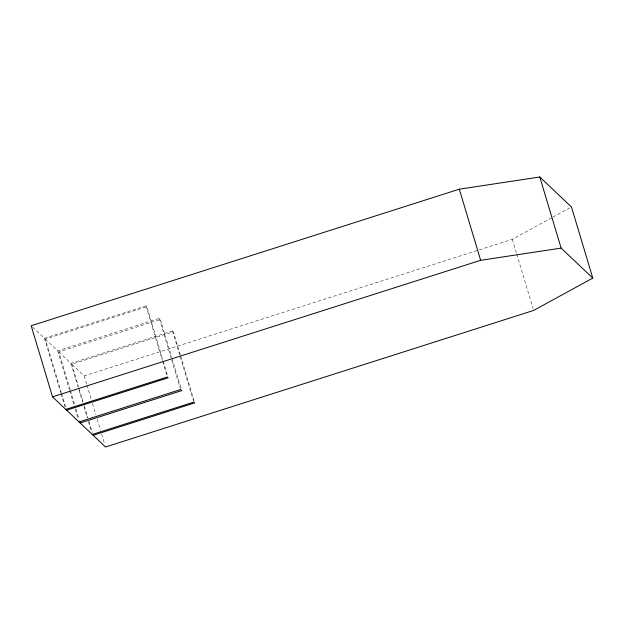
<?xml version="1.0" encoding="UTF-8"?>
<svg xmlns="http://www.w3.org/2000/svg" width="624" height="624" viewBox="0 0 624 624"><rect width="100%" height="100%" fill="white"/><g stroke="black" fill="none" stroke-linecap="round" stroke-linejoin="round"><path stroke-width="0.47" stroke-dasharray="3.12 2.34" d="M180.32 354.884L173.394 331.796L71.83 364.19L84.201 375.89L512.312 239.32L552.029 217.589M552.872 217.129L569.774 207.886M32.596 327.07L44.452 338.286L146.008 305.885L146.851 306.688L162.919 360.259M61.363 392.652L45.295 339.082L146.851 306.688M45.295 339.082L57.697 350.821L159.253 318.419L160.391 319.496L171.756 357.365M70.2 389.758L58.835 351.897L160.391 319.496M58.835 351.897L70.949 363.355L172.505 330.954L173.394 331.796M512.312 239.32L516.469 253.172M516.75 254.093L533.099 308.584M180.593 355.805L194.173 401.06M172.505 330.954L193.565 401.154M172.029 358.285L181.178 388.768M159.253 318.419L180.313 388.619M163.199 361.179L167.63 375.96M146.008 305.885L162.357 360.383M162.63 361.304L167.068 376.085M84.201 375.89L86.689 384.197M86.97 385.125L91.4 399.898M92.508 403.595L95.839 414.679M97.219 419.297L100.55 430.381M101.657 434.078L104.707 444.233M71.83 364.19L78.764 387.278M79.037 388.206L83.195 402.059M84.302 405.756L87.906 417.76M89.014 421.457L92.336 432.533M70.949 363.355L77.875 386.443M78.983 390.14L82.586 402.145M83.975 406.762L87.298 417.846M88.405 421.543L91.455 431.699M70.473 390.686L74.63 404.539M76.019 409.157L79.061 419.32M57.697 350.821L69.334 389.61M69.615 390.538L74.045 405.311M75.153 409.009L78.203 419.164M61.643 393.58L65.801 407.433M44.452 338.286L60.801 392.777M61.074 393.705L64.958 406.63"/><path stroke-width="0.94" d="M592.8 278.078L533.653 310.432L105.534 447.002L52.533 396.872L31.2 325.751L459.319 189.181L539.783 176.998L571.467 206.965L592.8 278.078L561.124 248.11L539.783 176.998M52.533 396.872L480.652 260.302L561.124 248.11M65.785 409.406L167.341 377.005L168.184 377.801L66.628 410.202M79.037 421.941L180.593 389.54L181.732 390.616L80.168 423.01L79.615 421.161M92.282 434.468L193.846 402.074L194.727 402.909L93.171 435.31M459.319 189.181L480.652 260.302"/></g></svg>
